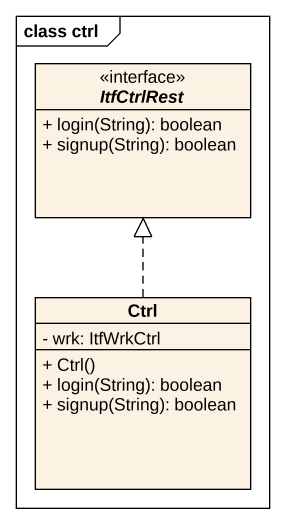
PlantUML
@startuml
mainframe class ctrl
hide circle
hide empty members
skinparam classAttributeIconSize 0
interface ItfCtrlRest {
  + login(String): boolean
  + signup(String): boolean
}
class Ctrl {
  - wrk: ItfWrkCtrl
  + Ctrl()
  + login(String): boolean
  + signup(String): boolean
}
Ctrl .up.|> ItfCtrlRest
@enduml
